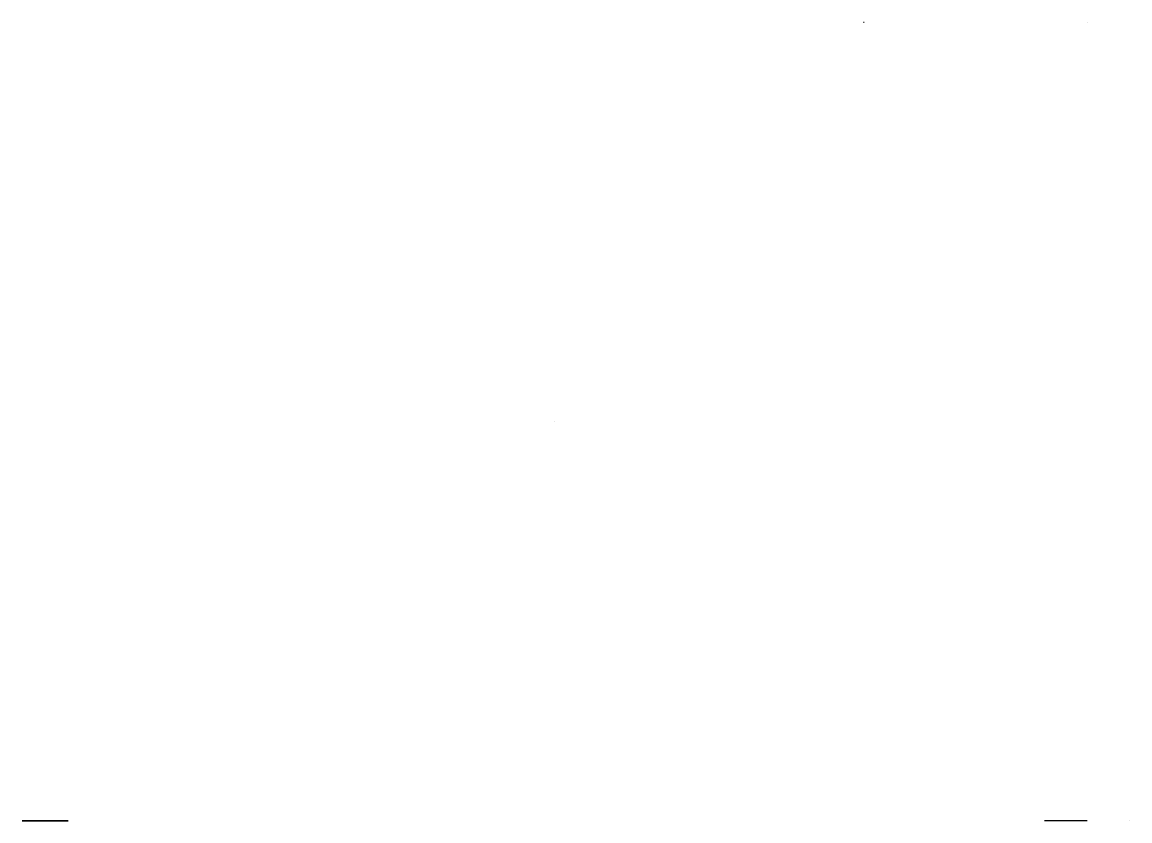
# Model space of a CAD drawing. Header units: millimetres. Extents: x 2548 to 2714, y 1009 to 1129.
import ezdxf

# ---------------------------------------------------------------- set-up
doc = ezdxf.new("R2010")
doc.units = ezdxf.units.MM

msp = doc.modelspace()

# ---------------------------------------------------------------- linework, layer by layer
at = {"extrusion": (0, -1, 6.12323e-17)}
for p, q in [((2707.85, 1128.55, 53.01), (2707.85, 1128.55, 53.01)), ((2547.84, 1008.55, 124), (2554.24, 1008.55, 124)), ((2707.84, 1008.55, 124), (2701.44, 1008.55, 124))]:
    msp.add_line(p, q, dxfattribs=at)
at = {"extrusion": (0, -1, 0)}
for p, q in [((2627.84, 1068.55, 163.99), (2627.84, 1068.55, 118.01)), ((2707.84, 1008.55, 139.4), (2707.85, 1008.55, 53.01))]:
    msp.add_line(p, q, dxfattribs=at)
msp.add_line((2547.84, 1008.55, 139.4), (2547.84, 1008.55, 53.1))
at = {"extrusion": (0, -1, 6.12323e-17)}
for points, elevation in [([(2674.24, 118, 0.05053), (2674.34, 118.01, 0.05053)], -1128.55), ([(2554.24, 123.02, 1.000756), (2554.24, 124, 1), (2554.24, 125), (2547.84, 125)], -1008.55), ([(2714.24, 123, 0.001196), (2714.25, 123, 0.001196)], -1008.55)]:
    msp.add_lwpolyline(points, format="xyb", dxfattribs=dict(at, elevation=elevation))
msp.add_polyline3d([(2714.24, 1008.55, 123), (2714.25, 1008.55, 123)])

doc.saveas('drawing.dxf')
